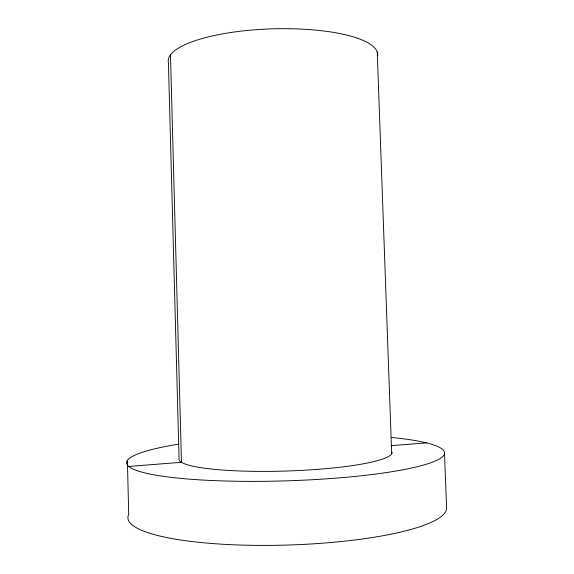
<?xml version="1.0" encoding="UTF-8"?>
<svg xmlns="http://www.w3.org/2000/svg" width="574" height="574" viewBox="0 0 574 574"><rect width="100%" height="100%" fill="white"/><g stroke="black" fill="none" stroke-linecap="round" stroke-linejoin="round"><path stroke-width="0.86" d="M128.698 466.461L181.47 462.278L170.471 54.846M391.095 445.675L426.46 442.877M444.506 453.654L446.615 508.901A159.457 32.216 -1.8 0 1 277.099 545.3A159.457 32.216 -1.8 0 1 128.72 514.361L127.385 460.391M377.24 51.925L391.683 453.783M392.035 452.161A106.613 15.283 -1.8 0 1 284.108 471.096A106.613 15.283 -1.8 0 1 179.059 458.317L168.404 62.573A104.812 28.994 -1.8 0 1 270.856 28.901A104.812 28.994 -1.8 0 1 377.742 55.312M391.26 437.438A159.084 22.989 -1.8 0 1 400.645 470.199A159.084 22.989 -1.8 0 1 171.927 477.453A159.084 22.989 -1.8 0 1 178.335 444.19"/></g></svg>
